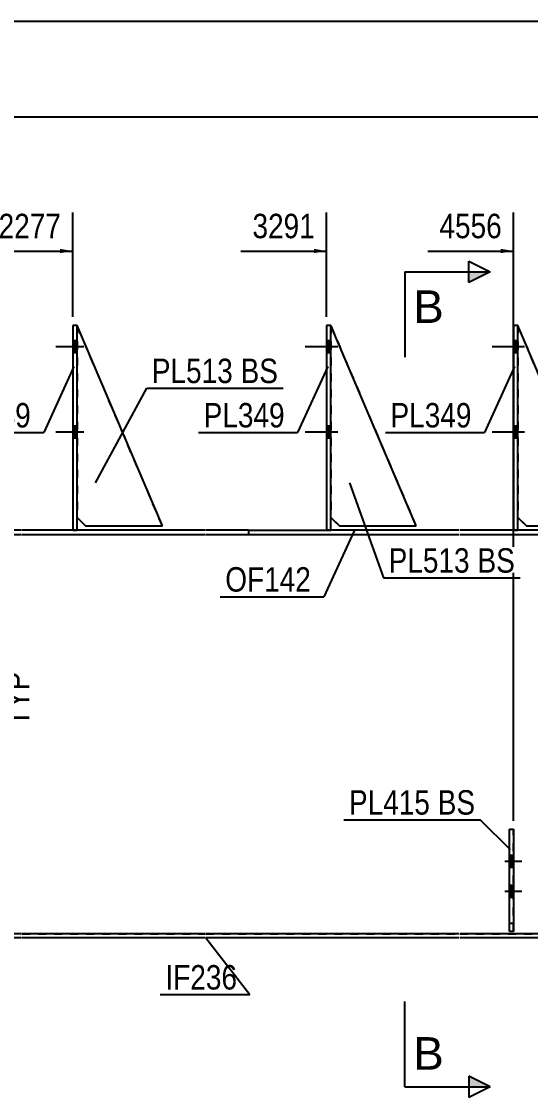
# Model space of a CAD drawing. Header units: millimetres. Extents: x -19 to 383, y -198 to 79.
# Drawn here: x 95.3 to 154.9, y -46.7 to 79.4 of the extents above; entities that cross this region are included whole.
import ezdxf

# ---------------------------------------------------------------- set-up
doc = ezdxf.new("R2010")
doc.units = ezdxf.units.MM
doc.linetypes.add('DXK_LINE_DOT1', pattern=[1.8814, 0.9407, -0.9407])
doc.linetypes.add('DXK_LINE_DOT2', pattern=[3.9198, 1.9599, -1.9599])
doc.styles.add('Arial', font='ARIAL.TTF', dxfattribs={"height": 0.2})
doc.styles.add('Arial Narrow', font='ARIALN.TTF', dxfattribs={"height": 0.2})

# ---------------------------------------------------------------- blocks, each defined once
blk = doc.blocks.new('Unknown-627303214-1210')
at = {"color": 5, "linetype": 'Continuous'}
blk.add_line((383.15, 79.42), (-16.85, 79.42), dxfattribs=at)
blk = doc.blocks.new('Bolt-627303214-1978 - 1553')
at = {"linetype": 'Continuous'}
for points in [[(131.54, 40.6), (131.54, 42), (131.04, 42), (131.04, 40.6)], [(131.54, 40.6), (131.54, 42), (131.04, 42), (131.04, 40.6)], [(131.54, 40.6), (131.54, 42), (131.04, 42), (131.04, 40.6)], [(131.54, 30.6), (131.54, 32), (131.04, 32), (131.04, 30.6)], [(131.54, 30.6), (131.54, 32), (131.04, 32), (131.04, 30.6)], [(131.54, 30.6), (131.54, 32), (131.04, 32), (131.04, 30.6)]]:
    blk.add_hatch(color=3, dxfattribs=at).paths.add_polyline_path(points)
at = {"color": 3, "linetype": 'Continuous'}
for p, q in [((131.54, 42), (131.04, 42)), ((131.54, 42), (131.04, 42)), ((131.54, 42), (131.04, 42)), ((132.34, 41.3), (128.54, 41.3)), ((132.34, 41.3), (128.54, 41.3)), ((132.34, 41.3), (128.54, 41.3)), ((131.54, 40.6), (131.04, 40.6)), ((131.54, 40.6), (131.04, 40.6)), ((131.54, 40.6), (131.04, 40.6)), ((131.54, 32), (131.04, 32)), ((131.54, 32), (131.04, 32)), ((131.54, 32), (131.04, 32)), ((132.34, 31.3), (128.54, 31.3)), ((132.34, 31.3), (128.54, 31.3)), ((132.34, 31.3), (128.54, 31.3)), ((131.54, 30.6), (131.04, 30.6)), ((131.54, 30.6), (131.04, 30.6)), ((131.54, 30.6), (131.04, 30.6))]:
    blk.add_line(p, q, dxfattribs=at)
blk = doc.blocks.new('Part-627303214-1871 - 1553')
at = {"color": 2, "linetype": 'Continuous'}
for p, q in [((131.54, 43.8), (131.04, 43.8)), ((131.04, 43.8), (131.04, 19.8)), ((131.54, 19.8), (131.54, 43.8)), ((131.04, 19.8), (131.54, 19.8))]:
    blk.add_line(p, q, dxfattribs=at)
blk = doc.blocks.new('Part-627303214-1560 - 1553')
at = {"color": 2, "linetype": 'Continuous'}
for p, q in [((0, 19.8), (6.5, 19.8)), ((0, 19.3), (6.5, 19.3)), ((6.6, 19.8), (16.6, 19.8)), ((6.6, 19.3), (16.6, 19.3)), ((16.7, 19.8), (22.75, 19.8)), ((16.7, 19.3), (38.25, 19.3)), ((38.25, 19.8), (23.25, 19.8)), ((73.35, 19.8), (38.35, 19.8)), ((38.35, 19.3), (73.35, 19.3)), ((79.75, 19.8), (73.45, 19.8)), ((73.45, 19.3), (95.25, 19.3)), ((95.25, 19.8), (80.25, 19.8)), ((101.3, 19.8), (95.35, 19.8)), ((95.35, 19.3), (116.8, 19.3)), ((116.8, 19.8), (101.8, 19.8)), ((121.9, 19.8), (116.9, 19.8)), ((116.9, 19.3), (121.9, 19.3)), ((121.9, 19.8), (121.9, 19.3))]:
    blk.add_line(p, q, dxfattribs=at)
at = {"color": 7, "linetype": 'DXK_LINE_DOT1'}
for p, q in [((0, 19.8), (0, 19.3)), ((23.25, 19.8), (22.75, 19.8)), ((80.25, 19.8), (79.75, 19.8)), ((101.8, 19.8), (101.3, 19.8))]:
    blk.add_line(p, q, dxfattribs=at)
blk = doc.blocks.new('Part-627303214-1626 - 1553')
at = {"color": 2, "linetype": 'Continuous'}
for p, q in [((121.9, 19.8), (121.9, 19.3)), ((121.9, 19.8), (131.04, 19.8)), ((121.9, 19.3), (146.54, 19.3)), ((146.54, 19.8), (131.54, 19.8)), ((152.93, 19.8), (146.64, 19.8)), ((146.64, 19.3), (168.43, 19.3)), ((168.43, 19.8), (153.43, 19.8)), ((174.59, 19.8), (168.53, 19.8)), ((168.53, 19.3), (196.45, 19.3)), ((196.45, 19.8), (175.09, 19.8)), ((201.55, 19.8), (196.55, 19.8)), ((196.55, 19.3), (201.55, 19.3)), ((201.55, 19.8), (201.55, 19.3))]:
    blk.add_line(p, q, dxfattribs=at)
at = {"color": 7, "linetype": 'DXK_LINE_DOT1'}
for p, q in [((131.54, 19.8), (131.04, 19.8)), ((153.43, 19.8), (152.93, 19.8)), ((175.09, 19.8), (174.59, 19.8))]:
    blk.add_line(p, q, dxfattribs=at)
blk = doc.blocks.new('Part-627303214-1631 - 1553')
at = {"color": 2, "linetype": 'Continuous'}
for p, q in [((73.35, -27.5), (68.35, -27.5)), ((95.25, -27.5), (73.45, -27.5)), ((116.8, -27.5), (95.35, -27.5)), ((146.54, -27.5), (116.9, -27.5)), ((160.44, -27.5), (146.64, -27.5)), ((160.44, -27.5), (160.44, -28)), ((73.35, -28), (68.35, -28)), ((95.25, -28), (73.45, -28)), ((116.8, -28), (95.35, -28)), ((146.54, -28), (116.9, -28)), ((160.44, -28), (146.64, -28))]:
    blk.add_line(p, q, dxfattribs=at)
at = {"color": 7, "linetype": 'DXK_LINE_DOT1'}
blk.add_line((68.35, -27.5), (68.35, -28), dxfattribs=at)
blk = doc.blocks.new('Part-627303214-1782 - 1553')
at = {"color": 2, "linetype": 'Continuous'}
for p, q in [((153.43, 43.8), (152.93, 43.8)), ((152.93, 43.8), (152.93, 19.8)), ((153.43, 19.8), (153.43, 43.8)), ((152.93, 19.8), (153.43, 19.8))]:
    blk.add_line(p, q, dxfattribs=at)
blk = doc.blocks.new('Part-627303214-1787 - 1553')
at = {"color": 2, "linetype": 'Continuous'}
for p, q in [((101.8, 43.8), (101.3, 43.8)), ((101.3, 43.8), (101.3, 19.8)), ((101.8, 19.8), (101.8, 43.8)), ((101.3, 19.8), (101.8, 19.8))]:
    blk.add_line(p, q, dxfattribs=at)
blk = doc.blocks.new('Part-627303214-1876 - 1553')
at = {"color": 7, "linetype": 'DXK_LINE_DOT1'}
for p, q in [((152.44, -27.25), (152.44, -15.25)), ((152.44, -15.25), (152.94, -15.25)), ((152.94, -27.25), (152.94, -15.25)), ((152.44, -26.25), (152.94, -26.25)), ((152.94, -27.25), (152.44, -27.25))]:
    blk.add_line(p, q, dxfattribs=at)
blk = doc.blocks.new('Part-627303214-1881 - 1553')
at = {"color": 2, "linetype": 'Continuous'}
for p, q in [((152.44, -27.25), (152.44, -15.25)), ((152.44, -15.25), (152.94, -15.25)), ((152.94, -15.25), (152.94, -27.25)), ((152.94, -27.25), (152.44, -27.25))]:
    blk.add_line(p, q, dxfattribs=at)
blk = doc.blocks.new('Part-627303214-1964 - 1553')
at = {"color": 7, "linetype": 'DXK_LINE_DOT1'}
for p, q in [((95.35, 19.3), (116.8, 19.3)), ((116.9, 19.3), (146.54, 19.3)), ((146.64, 19.3), (168.43, 19.3)), ((95.35, -27.5), (116.8, -27.5)), ((116.9, -27.5), (146.54, -27.5)), ((146.64, -27.5), (168.43, -27.5))]:
    blk.add_line(p, q, dxfattribs=at)
blk = doc.blocks.new('Bolt-627303214-1967 - 1553')
at = {"linetype": 'Continuous'}
for points in [[(153.43, 40.6), (153.43, 42), (152.93, 42), (152.93, 40.6)], [(153.43, 40.6), (153.43, 42), (152.93, 42), (152.93, 40.6)], [(153.43, 40.6), (153.43, 42), (152.93, 42), (152.93, 40.6)], [(153.43, 30.6), (153.43, 32), (152.93, 32), (152.93, 30.6)], [(153.43, 30.6), (153.43, 32), (152.93, 32), (152.93, 30.6)], [(153.43, 30.6), (153.43, 32), (152.93, 32), (152.93, 30.6)]]:
    blk.add_hatch(color=3, dxfattribs=at).paths.add_polyline_path(points)
at = {"color": 3, "linetype": 'Continuous'}
for p, q in [((153.43, 42), (152.93, 42)), ((153.43, 42), (152.93, 42)), ((153.43, 42), (152.93, 42)), ((154.23, 41.3), (150.43, 41.3)), ((154.23, 41.3), (150.43, 41.3)), ((154.23, 41.3), (150.43, 41.3)), ((153.43, 40.6), (152.93, 40.6)), ((153.43, 40.6), (152.93, 40.6)), ((153.43, 40.6), (152.93, 40.6)), ((153.43, 32), (152.93, 32)), ((153.43, 32), (152.93, 32)), ((153.43, 32), (152.93, 32)), ((154.23, 31.3), (150.43, 31.3)), ((154.23, 31.3), (150.43, 31.3)), ((154.23, 31.3), (150.43, 31.3)), ((153.43, 30.6), (152.93, 30.6)), ((153.43, 30.6), (152.93, 30.6)), ((153.43, 30.6), (152.93, 30.6))]:
    blk.add_line(p, q, dxfattribs=at)
blk = doc.blocks.new('Bolt-627303214-1968 - 1553')
at = {"linetype": 'Continuous'}
for points in [[(101.8, 40.6), (101.8, 42), (101.3, 42), (101.3, 40.6)], [(101.8, 40.6), (101.8, 42), (101.3, 42), (101.3, 40.6)], [(101.8, 40.6), (101.8, 42), (101.3, 42), (101.3, 40.6)], [(101.8, 30.6), (101.8, 32), (101.3, 32), (101.3, 30.6)], [(101.8, 30.6), (101.8, 32), (101.3, 32), (101.3, 30.6)], [(101.8, 30.6), (101.8, 32), (101.3, 32), (101.3, 30.6)]]:
    blk.add_hatch(color=3, dxfattribs=at).paths.add_polyline_path(points)
at = {"color": 3, "linetype": 'Continuous'}
for p, q in [((101.8, 42), (101.3, 42)), ((101.8, 42), (101.3, 42)), ((101.8, 42), (101.3, 42)), ((102.6, 41.3), (99.3, 41.3)), ((102.6, 41.3), (99.3, 41.3)), ((102.6, 41.3), (99.3, 41.3)), ((101.8, 40.6), (101.3, 40.6)), ((101.8, 40.6), (101.3, 40.6)), ((101.8, 40.6), (101.3, 40.6)), ((101.8, 32), (101.3, 32)), ((101.8, 32), (101.3, 32)), ((101.8, 32), (101.3, 32)), ((102.6, 31.3), (99.3, 31.3)), ((102.6, 31.3), (99.3, 31.3)), ((102.6, 31.3), (99.3, 31.3)), ((101.8, 30.6), (101.3, 30.6)), ((101.8, 30.6), (101.3, 30.6)), ((101.8, 30.6), (101.3, 30.6))]:
    blk.add_line(p, q, dxfattribs=at)
blk = doc.blocks.new('Bolt-627303214-1979 - 1553')
at = {"color": 3, "linetype": 'DXK_LINE_DOT2'}
for p, q in [((152.94, -18.33), (152.44, -18.33)), ((153.89, -19.03), (150.59, -19.03)), ((152.94, -19.73), (152.44, -19.73)), ((153.89, -22.55), (150.59, -22.55)), ((152.94, -21.85), (152.44, -21.85)), ((152.94, -23.25), (152.44, -23.25))]:
    blk.add_line(p, q, dxfattribs=at)
blk = doc.blocks.new('Bolt-627303214-1980 - 1553')
at = {"linetype": 'Continuous'}
for points in [[(152.94, -19.73), (152.94, -18.33), (152.44, -18.33), (152.44, -19.73)], [(152.94, -23.25), (152.94, -21.85), (152.44, -21.85), (152.44, -23.25)]]:
    blk.add_hatch(color=3, dxfattribs=at).paths.add_polyline_path(points)
at = {"color": 3, "linetype": 'Continuous'}
for p, q in [((152.94, -18.33), (152.44, -18.33)), ((153.74, -19.03), (152.44, -19.03)), ((152.94, -19.73), (152.44, -19.73)), ((152.94, -21.85), (152.44, -21.85)), ((153.74, -22.55), (152.44, -22.55)), ((152.94, -23.25), (152.44, -23.25))]:
    blk.add_line(p, q, dxfattribs=at)
blk = doc.blocks.new('Part-627303214-2001 - 1553')
at = {"color": 2, "linetype": 'Continuous'}
for p, q in [((163.43, 20.3), (153.43, 43.8)), ((153.43, 21.3), (154.43, 20.3)), ((154.43, 20.3), (163.43, 20.3))]:
    blk.add_line(p, q, dxfattribs=at)
at = {"color": 7, "linetype": 'DXK_LINE_DOT1'}
blk.add_line((153.43, 43.8), (153.43, 21.3), dxfattribs=at)
blk = doc.blocks.new('Part-627303214-2615 - 1553')
at = {"color": 7, "linetype": 'DXK_LINE_DOT1'}
for p, q in [((163.43, 20.3), (153.43, 43.8)), ((153.43, 21.3), (154.43, 20.3)), ((154.43, 20.3), (163.43, 20.3))]:
    blk.add_line(p, q, dxfattribs=at)
blk = doc.blocks.new('Part-627303214-2619 - 1553')
at = {"color": 7, "linetype": 'DXK_LINE_DOT1'}
for p, q in [((101.8, 43.8), (101.8, 21.3)), ((111.8, 20.3), (101.8, 43.8)), ((101.8, 21.3), (102.8, 20.3)), ((102.8, 20.3), (111.8, 20.3))]:
    blk.add_line(p, q, dxfattribs=at)
blk = doc.blocks.new('Part-627303214-2621 - 1553')
at = {"color": 7, "linetype": 'DXK_LINE_DOT1'}
for p, q in [((131.54, 43.8), (131.54, 21.3)), ((141.54, 20.3), (131.54, 43.8)), ((131.54, 21.3), (132.54, 20.3)), ((132.54, 20.3), (141.54, 20.3))]:
    blk.add_line(p, q, dxfattribs=at)
blk = doc.blocks.new('Part-627303214-2627 - 1553')
at = {"color": 2, "linetype": 'Continuous'}
for p, q in [((111.8, 20.3), (101.8, 43.8)), ((101.8, 21.3), (102.8, 20.3)), ((102.8, 20.3), (111.8, 20.3))]:
    blk.add_line(p, q, dxfattribs=at)
blk = doc.blocks.new('Part-627303214-2629 - 1553')
at = {"color": 2, "linetype": 'Continuous'}
for p, q in [((141.54, 20.3), (131.54, 43.8)), ((131.54, 21.3), (132.54, 20.3)), ((132.54, 20.3), (141.54, 20.3))]:
    blk.add_line(p, q, dxfattribs=at)
blk = doc.blocks.new('StraightDimension-627303214-2237 - 1553')
at = {"color": 7, "linetype": 'Continuous'}
blk.add_line((-1.6, 68.23), (368.59, 68.23), dxfattribs=at)
blk = doc.blocks.new('StraightDimension-627303214-10436 - 1553')
at = {"linetype": 'Continuous'}
for points in [[(91.45, 17.8), (91.7, 19.3), (91.95, 17.8)], [(91.95, -17.74), (91.7, -19.24), (91.45, -17.74)]]:
    blk.add_hatch(color=7, dxfattribs=at).paths.add_polyline_path(points)
at = {"color": 7, "linetype": 'Continuous'}
for p, q in [((39.32, 19.3), (94.1, 19.3)), ((91.7, -19.24), (91.7, 19.3)), ((81.83, -19.24), (94.1, -19.24))]:
    blk.add_line(p, q, dxfattribs=at)
at = {"color": 0, "linetype": 'Continuous'}
blk.add_wipeout([(96.8, 3.82), (92.6, 3.82), (92.6, -3.77), (96.8, -3.77)], dxfattribs=at)
at = {"color": 3, "linetype": 'Continuous', "style": 'Arial Narrow'}
blk.add_text('TYP', height=2.863, rotation=90.0002, dxfattribs=at).set_placement((96.2, -3.17))
at = {"color": 0}
blk.add_wipeout([(91.55, 3.37), (87.35, 3.37), (87.35, -3.31), (91.55, -3.31)], dxfattribs=at)
at = {"color": 3, "style": 'Arial Narrow'}
blk.add_text('467', height=2.863, rotation=90.0002, dxfattribs=at).set_placement((90.95, -2.71))
blk = doc.blocks.new('StraightDimension-627303214-11076 - 1553')
at = {"linetype": 'Continuous'}
blk.add_hatch(color=7, dxfattribs=at).paths.add_polyline_path([(151.44, 52.77), (152.94, 52.52), (151.44, 52.27)])
at = {"color": 7, "linetype": 'Continuous'}
for p, q in [((152.94, -14.25), (152.94, 57.02)), ((142.88, 52.52), (152.94, 52.52))]:
    blk.add_line(p, q, dxfattribs=at)
at = {"color": 0}
blk.add_wipeout([(152.17, 53.42), (152.17, 57.62), (143.65, 57.62), (143.65, 53.42)], dxfattribs=at)
at = {"color": 3, "style": 'Arial Narrow'}
blk.add_text('4556', height=2.863, dxfattribs=at).set_placement((144.25, 54.02))
blk = doc.blocks.new('StraightDimension-627303214-11077 - 1553')
at = {"linetype": 'Continuous'}
blk.add_hatch(color=7, dxfattribs=at).paths.add_polyline_path([(129.54, 52.77), (131.04, 52.52), (129.54, 52.27)])
at = {"color": 7, "linetype": 'Continuous'}
for p, q in [((131.04, 44.8), (131.04, 57.02)), ((120.98, 52.52), (131.04, 52.52))]:
    blk.add_line(p, q, dxfattribs=at)
at = {"color": 0}
blk.add_wipeout([(130.26, 53.42), (130.26, 57.62), (121.75, 57.62), (121.75, 53.42)], dxfattribs=at)
at = {"color": 3, "style": 'Arial Narrow'}
blk.add_text('3291', height=2.863, dxfattribs=at).set_placement((122.35, 54.02))
blk = doc.blocks.new('StraightDimension-627303214-11078 - 1553')
at = {"linetype": 'Continuous'}
blk.add_hatch(color=7, dxfattribs=at).paths.add_polyline_path([(99.8, 52.77), (101.3, 52.52), (99.8, 52.27)])
at = {"color": 7, "linetype": 'Continuous'}
for p, q in [((101.3, 44.8), (101.3, 57.02)), ((91.23, 52.52), (101.3, 52.52))]:
    blk.add_line(p, q, dxfattribs=at)
at = {"color": 0}
blk.add_wipeout([(100.52, 53.42), (100.52, 57.62), (92.01, 57.62), (92.01, 53.42)], dxfattribs=at)
at = {"color": 3, "style": 'Arial Narrow'}
blk.add_text('2277', height=2.863, dxfattribs=at).set_placement((92.61, 54.02))
blk = doc.blocks.new('Mark-627303214-1622 - 1553')
at = {"color": 7, "linetype": 'Continuous'}
blk.add_line((134.25, 19.73), (130.71, 12), dxfattribs=at)
at = {"color": 0}
blk.add_wipeout([(129.21, 12.6), (129.21, 15.6), (119.16, 15.6), (119.16, 12.6)], dxfattribs=at)
blk.add_wipeout([(129.21, 12.6), (129.21, 15.6), (119.16, 15.6), (119.16, 12.6)], dxfattribs=at)
at = {"color": 7, "linetype": 'Continuous'}
blk.add_line((118.56, 12), (130.71, 12), dxfattribs=at)
at = {"color": 3, "style": 'Arial Narrow'}
blk.add_text('OF142', height=2.863, dxfattribs=at).set_placement((119.16, 12.6))
blk = doc.blocks.new('Mark-627303214-1627 - 1553')
at = {"color": 0}
blk.add_wipeout([(120.55, -34.04), (120.55, -31.04), (112.15, -31.04), (112.15, -34.04)], dxfattribs=at)
blk.add_wipeout([(120.55, -34.04), (120.55, -31.04), (112.15, -31.04), (112.15, -34.04)], dxfattribs=at)
at = {"color": 7, "linetype": 'Continuous'}
for p in [(116.89, -28), (111.55, -34.64)]:
    blk.add_line(p, (122.05, -34.64), dxfattribs=at)
at = {"color": 3, "style": 'Arial Narrow'}
blk.add_text('IF236', height=2.863, dxfattribs=at).set_placement((112.15, -34.04))
blk = doc.blocks.new('Mark-627303214-1778 - 1553')
at = {"color": 7, "linetype": 'Continuous'}
blk.add_line((153.06, 38.97), (149.52, 31.24), dxfattribs=at)
at = {"color": 0}
blk.add_wipeout([(148.02, 31.84), (148.02, 34.84), (138.52, 34.84), (138.52, 31.84)], dxfattribs=at)
blk.add_wipeout([(148.02, 31.84), (148.02, 34.84), (138.52, 34.84), (138.52, 31.84)], dxfattribs=at)
at = {"color": 7, "linetype": 'Continuous'}
blk.add_line((137.92, 31.24), (149.52, 31.24), dxfattribs=at)
at = {"color": 3, "style": 'Arial Narrow'}
blk.add_text('PL349', height=2.863, dxfattribs=at).set_placement((138.52, 31.84))
blk = doc.blocks.new('Mark-627303214-1783 - 1553')
at = {"color": 7, "linetype": 'Continuous'}
blk.add_line((101.43, 38.97), (97.89, 31.24), dxfattribs=at)
at = {"color": 0}
blk.add_wipeout([(96.39, 31.84), (96.39, 34.84), (86.89, 34.84), (86.89, 31.84)], dxfattribs=at)
blk.add_wipeout([(96.39, 31.84), (96.39, 34.84), (86.89, 34.84), (86.89, 31.84)], dxfattribs=at)
at = {"color": 7, "linetype": 'Continuous'}
blk.add_line((86.29, 31.24), (97.89, 31.24), dxfattribs=at)
at = {"color": 3, "style": 'Arial Narrow'}
blk.add_text('PL349', height=2.863, dxfattribs=at).set_placement((86.89, 31.84))
blk = doc.blocks.new('Mark-627303214-1867 - 1553')
at = {"color": 7, "linetype": 'Continuous'}
blk.add_line((131.17, 38.97), (127.63, 31.24), dxfattribs=at)
at = {"color": 0}
blk.add_wipeout([(126.13, 31.84), (126.13, 34.84), (116.63, 34.84), (116.63, 31.84)], dxfattribs=at)
blk.add_wipeout([(126.13, 31.84), (126.13, 34.84), (116.63, 34.84), (116.63, 31.84)], dxfattribs=at)
at = {"color": 7, "linetype": 'Continuous'}
blk.add_line((116.03, 31.24), (127.63, 31.24), dxfattribs=at)
at = {"color": 3, "style": 'Arial Narrow'}
blk.add_text('PL349', height=2.863, dxfattribs=at).set_placement((116.63, 31.84))
blk = doc.blocks.new('SectionMark-627303214-2421 - 1553')
at = {"linetype": 'Continuous'}
for points in [[(147.7, 48.84), (147.7, 50.09), (150.2, 50.09)], [(147.7, -45.44), (147.7, -44.19), (150.2, -45.44)]]:
    blk.add_hatch(color=30, dxfattribs=at).paths.add_polyline_path(points)
at = {"color": 30, "linetype": 'Continuous'}
for p, q in [((147.7, 48.84), (147.7, 51.34)), ((147.7, 51.34), (150.2, 50.09)), ((140.2, 50.09), (140.2, 40.09)), ((140.2, 50.09), (150.2, 50.09)), ((150.2, 50.09), (147.7, 48.84)), ((140.2, -45.44), (140.2, -35.44)), ((150.2, -45.44), (147.7, -44.19)), ((147.7, -44.19), (147.7, -46.69)), ((140.2, -45.44), (150.2, -45.44)), ((150.2, -45.44), (147.7, -46.69))]:
    blk.add_line(p, q, dxfattribs=at)
at = {"color": 0, "linetype": 'Continuous'}
for points in [[(144.75, 44.09), (144.75, 48.09), (141.2, 48.09), (141.2, 44.09)], [(144.75, -43.44), (144.75, -39.44), (141.2, -39.44), (141.2, -43.44)]]:
    blk.add_wipeout(points, dxfattribs=at)
at = {"color": 96, "linetype": 'Continuous', "style": 'Arial'}
for p in [(141.2, 44.09), (141.2, -43.44)]:
    blk.add_text('B', height=3.82, dxfattribs=at).set_placement(p)
blk = doc.blocks.new('MarkSet-627303214-2446 - 1553')
at = {"color": 0}
for points in [[(143.15, -13.54), (143.15, -10.54), (133.65, -10.54), (133.65, -13.54)], [(148.44, -13.54), (148.44, -10.54), (144.05, -10.54), (144.05, -13.54)]]:
    blk.add_wipeout(points, dxfattribs=at)
for points in [[(143.15, -13.54), (143.15, -10.54), (133.65, -10.54), (133.65, -13.54)], [(148.44, -13.54), (148.44, -10.54), (144.05, -10.54), (144.05, -13.54)]]:
    blk.add_wipeout(points, dxfattribs=at)
at = {"color": 7, "linetype": 'Continuous'}
for p in [(133.05, -14.14), (152.57, -17.68)]:
    blk.add_line(p, (149.04, -14.14), dxfattribs=at)
at = {"color": 3, "style": 'Arial Narrow'}
for s, p in [('PL415', (133.65, -13.54)), ('BS', (144.05, -13.54))]:
    blk.add_text(s, height=2.863, dxfattribs=at).set_placement(p)
blk = doc.blocks.new('MarkSet-627303214-2879 - 1553')
at = {"color": 0}
for points in [[(120.06, 37.04), (120.06, 40.04), (110.56, 40.04), (110.56, 37.04)], [(125.35, 37.04), (125.35, 40.04), (120.96, 40.04), (120.96, 37.04)]]:
    blk.add_wipeout(points, dxfattribs=at)
for points in [[(120.06, 37.04), (120.06, 40.04), (110.56, 40.04), (110.56, 37.04)], [(125.35, 37.04), (125.35, 40.04), (120.96, 40.04), (120.96, 37.04)]]:
    blk.add_wipeout(points, dxfattribs=at)
at = {"color": 7, "linetype": 'Continuous'}
for p, q in [((103.96, 25.35), (109.96, 36.44)), ((109.96, 36.44), (125.95, 36.44))]:
    blk.add_line(p, q, dxfattribs=at)
at = {"color": 3, "style": 'Arial Narrow'}
for s, p in [('PL513', (110.56, 37.04)), ('BS', (120.96, 37.04))]:
    blk.add_text(s, height=2.863, dxfattribs=at).set_placement(p)
blk = doc.blocks.new('MarkSet-627303214-2895 - 1553')
at = {"color": 0}
for points in [[(147.81, 14.82), (147.81, 17.82), (138.3, 17.82), (138.3, 14.82)], [(153.09, 14.82), (153.09, 17.82), (148.71, 17.82), (148.71, 14.82)]]:
    blk.add_wipeout(points, dxfattribs=at)
for points in [[(147.81, 14.82), (147.81, 17.82), (138.3, 17.82), (138.3, 14.82)], [(153.09, 14.82), (153.09, 17.82), (148.71, 17.82), (148.71, 14.82)]]:
    blk.add_wipeout(points, dxfattribs=at)
at = {"color": 7, "linetype": 'Continuous'}
for p, q in [((133.7, 25.35), (137.7, 14.22)), ((137.7, 14.22), (153.69, 14.22))]:
    blk.add_line(p, q, dxfattribs=at)
at = {"color": 3, "style": 'Arial Narrow'}
for s, p in [('PL513', (138.3, 14.82)), ('BS', (148.71, 14.82))]:
    blk.add_text(s, height=2.863, dxfattribs=at).set_placement(p)

msp = doc.modelspace()

# ---------------------------------------------------------------- block references
for name in ['Unknown-627303214-1210', 'Part-627303214-1787 - 1553', 'Part-627303214-2619 - 1553', 'Part-627303214-2627 - 1553', 'Part-627303214-1871 - 1553', 'Part-627303214-2621 - 1553', 'Part-627303214-2629 - 1553', 'Part-627303214-1782 - 1553', 'Part-627303214-2001 - 1553', 'Part-627303214-2615 - 1553', 'Bolt-627303214-1968 - 1553', 'Bolt-627303214-1978 - 1553', 'Bolt-627303214-1967 - 1553', 'Part-627303214-1560 - 1553', 'Part-627303214-1964 - 1553', 'Part-627303214-1626 - 1553', 'Part-627303214-1876 - 1553', 'Part-627303214-1881 - 1553', 'Bolt-627303214-1979 - 1553', 'Bolt-627303214-1980 - 1553', 'Part-627303214-1631 - 1553']:
    msp.add_blockref(name, (0, 0))

# ---------------------------------------------------------------- next in the draw order: block references
for name in ['StraightDimension-627303214-2237 - 1553', 'StraightDimension-627303214-10436 - 1553', 'Mark-627303214-1622 - 1553', 'Mark-627303214-1627 - 1553']:
    msp.add_blockref(name, (0, 0))

# ---------------------------------------------------------------- next in the draw order: block references
for name in ['StraightDimension-627303214-11078 - 1553', 'StraightDimension-627303214-11077 - 1553', 'StraightDimension-627303214-11076 - 1553', 'Mark-627303214-1783 - 1553', 'Mark-627303214-1867 - 1553']:
    msp.add_blockref(name, (0, 0))

# ---------------------------------------------------------------- next in the draw order: block references
for name in ['MarkSet-627303214-2879 - 1553', 'Mark-627303214-1778 - 1553']:
    msp.add_blockref(name, (0, 0))

# ---------------------------------------------------------------- next in the draw order: block references
msp.add_blockref('SectionMark-627303214-2421 - 1553', (0, 0))

# ---------------------------------------------------------------- next in the draw order: block references
for name in ['MarkSet-627303214-2895 - 1553', 'MarkSet-627303214-2446 - 1553']:
    msp.add_blockref(name, (0, 0))

doc.saveas('drawing.dxf')
